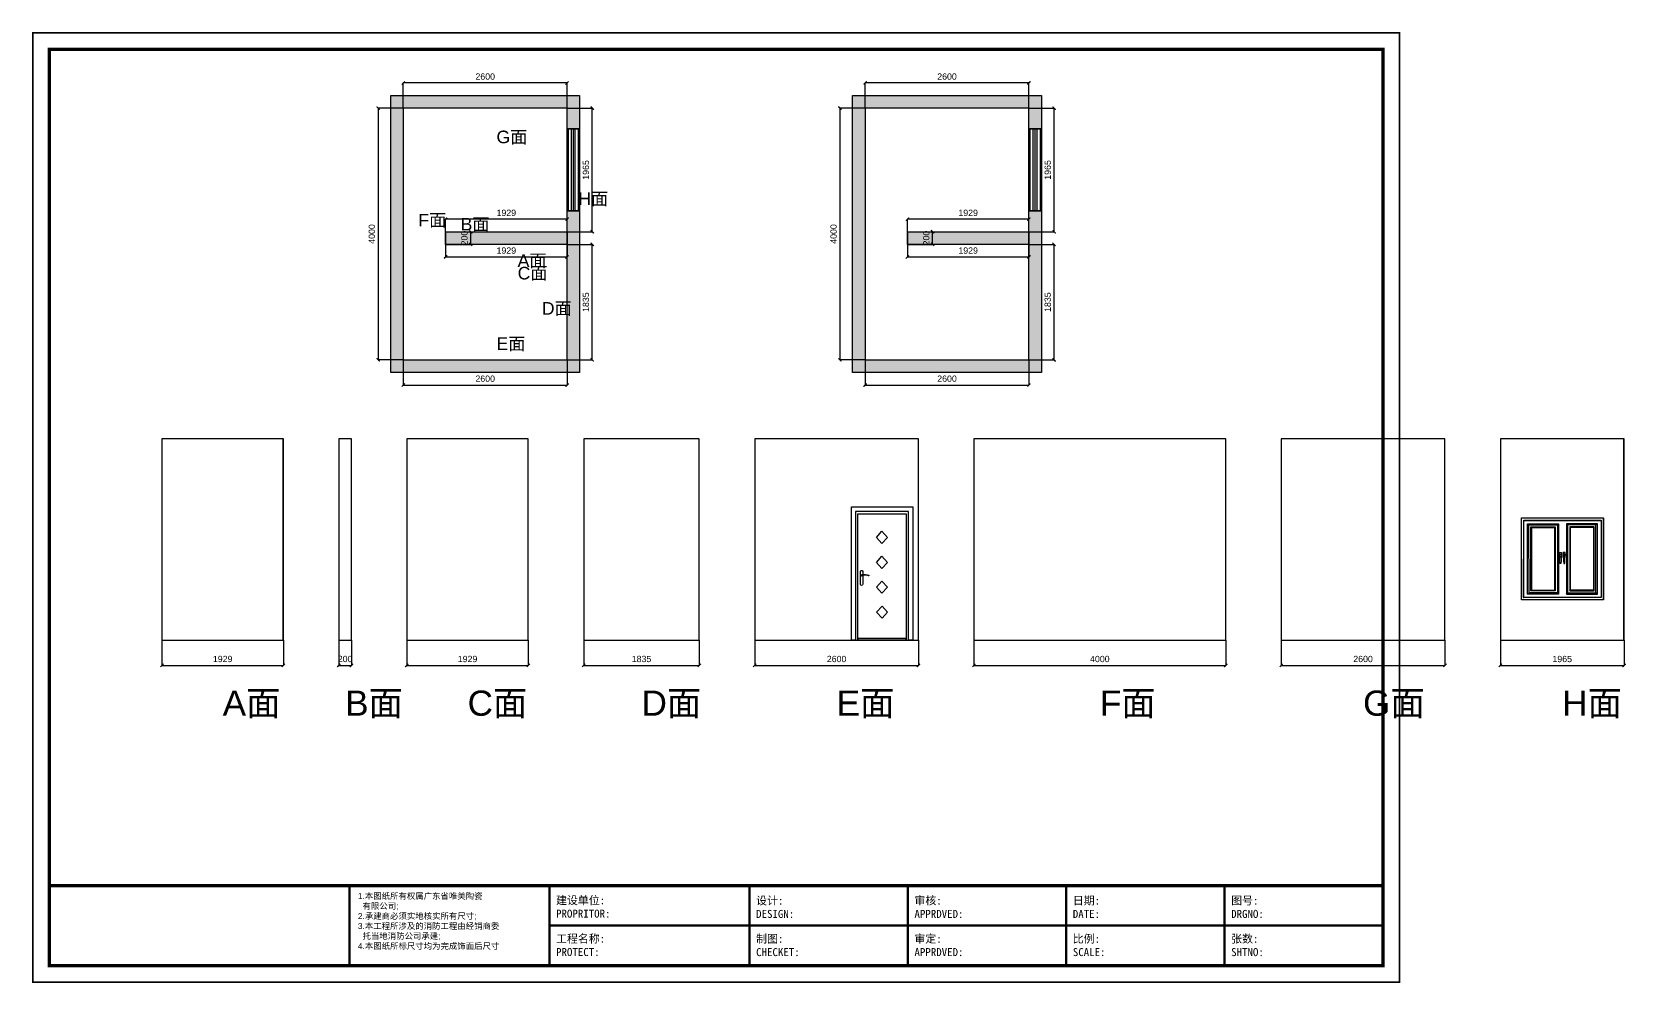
# Model space of a CAD drawing. Header units: inches. Extents: x -9450 to 207408, y -100115 to 6682.
# Drawn here: x -7408 to 9852, y -100115 to -89811 of the extents above; entities that cross this region are included whole.
import ezdxf

# ---------------------------------------------------------------- set-up
doc = ezdxf.new("R2010")
doc.units = ezdxf.units.IN
doc.header["$MEASUREMENT"] = 0
for name, color, linetype in [('A.     05 建筑窗', 5, 'Continuous'), ('hole', 5, 'Continuous'), ('tag', 1, 'Continuous'), ('字体及标识', 7, 'Continuous')]:
    doc.layers.add(name, color=color, linetype=linetype)
doc.layers.add('图纸外框', color=7, linetype='Continuous', lineweight=80)
doc.styles.get("Standard").update_dxf_attribs({"font": 'arial.ttf'})
doc.dimstyles.new('DimStyle', dxfattribs={"dimtxt": 100, "dimasz": 50, "dimexe": 0.18, "dimexo": 0.0625, "dimgap": 50, "dimtad": 1, "dimdec": 0, "dimzin": 0, "dimdsep": 46, "dimtxsty": 'Standard', "dimblk": 'ARCHTICK', "dimcen": 0.09, "dimadec": 0, "dimazin": 0, "dimtfac": 1, "dimtdec": 4, "dimtofl": 0, "dimtmove": 0, "dimatfit": 3, "dimfxl": 1, "dimtolj": 1, "dimtzin": 0, "dimarcsym": 0})

# ---------------------------------------------------------------- blocks, each defined once
blk = doc.blocks.new('图框658')
at = {"color": 0}
for p, q in [((-3849, -8782), (-3849, -9622)), ((-1749, -8782), (-1749, -9622)), ((350, -8782), (350, -9622)), ((2012, -8782), (2012, -9622)), ((3674, -8782), (3674, -9622)), ((5336, -8782), (5336, -9622)), ((-1749, -9202), (6998, -9202))]:
    blk.add_line(p, q, dxfattribs=at)
for points in [[(-7173, 175, 17.5, 17.5, 0), (-7173, -9797, 17.5, 17.5, 0), (7173, -9797, 17.5, 17.5, 0), (7173, 175, 17.5, 17.5, 0)], [(-6998, 0, 35, 35, 0), (-6998, -9622, 35, 35, 0), (6998, -9622, 35, 35, 0), (6998, 0, 35, 35, 0)]]:
    blk.add_lwpolyline(points, format="xyseb", close=True, dxfattribs=at)
blk.add_lwpolyline([(-6998, -8782, 35, 35, 0), (6998, -8782, 35, 35, 0)], format="xyseb", dxfattribs=at)
at = {"color": 0, "char_height": 84, "width": 3278.69, "attachment_point": 1}
for s, insert in [('\\fsimsun|b0|i0|c134|p2;\\H1x;建设单位:\\PPROPRITOR:', (-1680, -8894)), ('\\fsimsun|b0|i0|c134|p2;设计:  \\PDESIGN:', (420, -8897)), ('{\\fSimSun|b0|i0|c134|p2;审核:\\PAPPRDVED:}', (2082, -8897)), ('\\fsimsun|b0|i0|c134|p2;日期: \\PDATE:', (3744, -8897)), ('\\fsimsun|b0|i0|c134|p2;图号:  \\PDRGNO:', (5406, -8897)), ('\\fsimsun|b0|i0|c134|p2;工程名称:\\PPROTECT:', (-1680, -9297)), ('\\fsimsun|b0|i0|c134|p2;制图:  \\PCHECKET:', (420, -9298)), ('{\\fSimSun|b0|i0|c134|p2;审定:\\PAPPRDVED:}', (2082, -9298)), ('{\\fSimSun|b0|i0|c134|p2;比例:\\PSCALE:}', (3744, -9298)), ('{\\fSimSun|b0|i0|c134|p2;张数:\\PSHTNO:}', (5406, -9298))]:
    blk.add_mtext(s, dxfattribs=dict(at, insert=insert))
at = {"layer": '字体及标识', "color": 255, "insert": (-3760, -8860), "char_height": 63, "width": 2000, "attachment_point": 1}
blk.add_mtext('1.本图纸所有权属广东省唯美陶瓷^J  有限公司;^J2.承建商必须实地核实所有尺寸;^J3.本工程所涉及的消防工程由经销商委^J  托当地消防公司承建;^J4.本图纸所标尺寸均为完成饰面后尺寸', dxfattribs=at)
blk = doc.blocks.new('单图框')
at = {"layer": '图纸外框', "color": 7, "xscale": 0.10314960629921, "yscale": 0.10314960629921, "zscale": 0.03937007874016}
blk.add_blockref('图框658', (0, 0), dxfattribs=at)
blk = doc.blocks.new('_ArchTick')
at = {"color": 0, "linetype": 'ByBlock'}
blk.add_lwpolyline([(-0.5, -0.5, 0.4, 0.4, 0), (0.5, 0.5, 0.4, 0.4, 0)], format="xyseb", dxfattribs=at)
blk = doc.blocks.new('*D378')
at = {"color": 0, "linetype": 'ByBlock', "lineweight": -2}
for p, q in [((1300.0625, 2000), (1700.18, 2000)), ((1700, 35.1516), (1700, 2000)), ((1300.0625, 35.1516), (1700.18, 35.1516))]:
    blk.add_line(p, q, dxfattribs=at)
at = {"layer": 'Defpoints'}
for p in [(1300, 2000), (1700, 2000), (1300, 35.1516)]:
    blk.add_point(p, dxfattribs=at)
at = {"color": 0, "lineweight": -2, "xscale": 50, "yscale": 50, "zscale": 50}
for p, rotation in [((1700, 2000), 90), ((1700, 35.1516), 270)]:
    blk.add_blockref('_ArchTick', p, dxfattribs=dict(at, rotation=rotation))
at = {"color": 0, "insert": (1650, 1017.5758), "char_height": 100, "attachment_point": 8, "rotation": 90}
blk.add_mtext('1965', dxfattribs=at)
blk = doc.blocks.new('*D379')
at = {"color": 0, "linetype": 'ByBlock', "lineweight": -2}
for p, q in [((-1300, 2000.0625), (-1300, 2400.18)), ((1300, 2400), (-1300, 2400)), ((1300, 2000.0625), (1300, 2400.18))]:
    blk.add_line(p, q, dxfattribs=at)
at = {"layer": 'Defpoints'}
for p in [(-1300, 2400), (-1300, 2000), (1300, 2000)]:
    blk.add_point(p, dxfattribs=at)
at = {"color": 0, "lineweight": -2, "xscale": 50, "yscale": 50, "zscale": 50, "rotation": 180}
blk.add_blockref('_ArchTick', (-1300, 2400), dxfattribs=at)
at = {"color": 0, "lineweight": -2, "xscale": 50, "yscale": 50, "zscale": 50}
blk.add_blockref('_ArchTick', (1300, 2400), dxfattribs=at)
at = {"color": 0, "insert": (0, 2450), "char_height": 100, "attachment_point": 8}
blk.add_mtext('2600', dxfattribs=at)
blk = doc.blocks.new('*D380')
at = {"color": 0, "linetype": 'ByBlock', "lineweight": -2}
for p, q in [((-1300.0625, 2000), (-1700.18, 2000)), ((-1700, 2000), (-1700, -2000)), ((-1300.0625, -2000), (-1700.18, -2000))]:
    blk.add_line(p, q, dxfattribs=at)
at = {"layer": 'Defpoints'}
for p in [(-1300, 2000), (-1700, -2000), (-1300, -2000)]:
    blk.add_point(p, dxfattribs=at)
at = {"color": 0, "lineweight": -2, "xscale": 50, "yscale": 50, "zscale": 50}
for p, rotation in [((-1700, 2000), 90), ((-1700, -2000), 270)]:
    blk.add_blockref('_ArchTick', p, dxfattribs=dict(at, rotation=rotation))
at = {"color": 0, "insert": (-1750, 0), "char_height": 100, "attachment_point": 8, "rotation": 90}
blk.add_mtext('4000', dxfattribs=at)
blk = doc.blocks.new('*D381')
at = {"color": 0, "linetype": 'ByBlock', "lineweight": -2}
for p, q in [((-1300, -2000.0625), (-1300, -2400.18)), ((1300, -2000.0625), (1300, -2400.18)), ((-1300, -2400), (1300, -2400))]:
    blk.add_line(p, q, dxfattribs=at)
at = {"layer": 'Defpoints'}
for p in [(-1300, -2000), (1300, -2000), (1300, -2400)]:
    blk.add_point(p, dxfattribs=at)
at = {"color": 0, "lineweight": -2, "xscale": 50, "yscale": 50, "zscale": 50, "rotation": 180}
blk.add_blockref('_ArchTick', (-1300, -2400), dxfattribs=at)
at = {"color": 0, "lineweight": -2, "xscale": 50, "yscale": 50, "zscale": 50}
blk.add_blockref('_ArchTick', (1300, -2400), dxfattribs=at)
at = {"color": 0, "insert": (0, -2350), "char_height": 100, "attachment_point": 8}
blk.add_mtext('2600', dxfattribs=at)
blk = doc.blocks.new('*D382')
at = {"color": 0, "linetype": 'ByBlock', "lineweight": -2}
for p, q in [((1300.0625, -164.8484), (1700.18, -164.8484)), ((1700, -2000), (1700, -164.8484)), ((1300.0625, -2000), (1700.18, -2000))]:
    blk.add_line(p, q, dxfattribs=at)
at = {"layer": 'Defpoints'}
for p in [(1300, -164.8484), (1700, -164.8484), (1300, -2000)]:
    blk.add_point(p, dxfattribs=at)
at = {"color": 0, "lineweight": -2, "xscale": 50, "yscale": 50, "zscale": 50}
for p, rotation in [((1700, -164.8484), 90), ((1700, -2000), 270)]:
    blk.add_blockref('_ArchTick', p, dxfattribs=dict(at, rotation=rotation))
at = {"color": 0, "insert": (1650, -1082.4242), "char_height": 100, "attachment_point": 8, "rotation": 90}
blk.add_mtext('1835', dxfattribs=at)
blk = doc.blocks.new('*D383')
at = {"color": 0, "linetype": 'ByBlock', "lineweight": -2}
for p, q in [((-628.9336, -164.7859), (-628.9336, 235.3316)), ((1300, 235.1516), (-628.9336, 235.1516)), ((1300, -164.7859), (1300, 235.3316))]:
    blk.add_line(p, q, dxfattribs=at)
at = {"layer": 'Defpoints'}
for p in [(-628.9336, 235.1516), (-628.9336, -164.8484), (1300, -164.8484)]:
    blk.add_point(p, dxfattribs=at)
at = {"color": 0, "lineweight": -2, "xscale": 50, "yscale": 50, "zscale": 50, "rotation": 180}
blk.add_blockref('_ArchTick', (-628.9336, 235.1516), dxfattribs=at)
at = {"color": 0, "lineweight": -2, "xscale": 50, "yscale": 50, "zscale": 50}
blk.add_blockref('_ArchTick', (1300, 235.1516), dxfattribs=at)
at = {"color": 0, "insert": (335.5332, 285.1516), "char_height": 100, "attachment_point": 8}
blk.add_mtext('1929', dxfattribs=at)
blk = doc.blocks.new('*D384')
at = {"color": 0, "linetype": 'ByBlock', "lineweight": -2}
for p, q in [((-628.8711, 35.1516), (-228.7536, 35.1516)), ((-228.9336, -164.8484), (-228.9336, 35.1516)), ((-628.8711, -164.8484), (-228.7536, -164.8484))]:
    blk.add_line(p, q, dxfattribs=at)
at = {"layer": 'Defpoints'}
for p in [(-628.9336, 35.1516), (-228.9336, 35.1516), (-628.9336, -164.8484)]:
    blk.add_point(p, dxfattribs=at)
at = {"color": 0, "lineweight": -2, "xscale": 50, "yscale": 50, "zscale": 50}
for p, rotation in [((-228.9336, 35.1516), 90), ((-228.9336, -164.8484), 270)]:
    blk.add_blockref('_ArchTick', p, dxfattribs=dict(at, rotation=rotation))
at = {"color": 0, "insert": (-278.9336, -64.8484), "char_height": 100, "attachment_point": 8, "rotation": 90}
blk.add_mtext('200', dxfattribs=at)
blk = doc.blocks.new('*D385')
at = {"color": 0, "linetype": 'ByBlock', "lineweight": -2}
for p, q in [((-628.9336, 35.0891), (-628.9336, -365.0284)), ((1300, 35.0891), (1300, -365.0284)), ((-628.9336, -364.8484), (1300, -364.8484))]:
    blk.add_line(p, q, dxfattribs=at)
at = {"layer": 'Defpoints'}
for p in [(-628.9336, 35.1516), (1300, 35.1516), (1300, -364.8484)]:
    blk.add_point(p, dxfattribs=at)
at = {"color": 0, "lineweight": -2, "xscale": 50, "yscale": 50, "zscale": 50, "rotation": 180}
blk.add_blockref('_ArchTick', (-628.9336, -364.8484), dxfattribs=at)
at = {"color": 0, "lineweight": -2, "xscale": 50, "yscale": 50, "zscale": 50}
blk.add_blockref('_ArchTick', (1300, -364.8484), dxfattribs=at)
at = {"color": 0, "insert": (335.5332, -314.8484), "char_height": 100, "attachment_point": 8}
blk.add_mtext('1929', dxfattribs=at)
blk = doc.blocks.new('窗户')
at = {"color": 5}
for p, q in [((-600, 28), (600, 28)), ((-600, -28), (600, -28))]:
    blk.add_line(p, q, dxfattribs=at)
blk.add_lwpolyline([(-600, 72), (600, 72), (600, -72), (-600, -72)], close=True, dxfattribs=at)
at = {"layer": 'A.     05 建筑窗'}
blk.add_line((-600, 0), (600, 0), dxfattribs=at)
blk = doc.blocks.new('房间6墙面方向标识')
at = {"layer": 'tag', "char_height": 200, "attachment_point": 1}
for s, insert in [('G面', (179, 1642)), ('H面', (1479, 660)), ('F面', (-1061, 320)), ('B面', (-390, 256)), ('A面', (515, -322)), ('C面', (515, -522)), ('D面', (900, -1082)), ('E面', (179, -1642))]:
    blk.add_mtext(s, dxfattribs=dict(at, insert=insert))
blk = doc.blocks.new('*D390')
at = {"color": 0, "linetype": 'ByBlock', "lineweight": -2}
for p, q in [((0, -0.0625), (0, -400.18)), ((1928.9336, -0.0625), (1928.9336, -400.18)), ((0, -400), (1928.9336, -400))]:
    blk.add_line(p, q, dxfattribs=at)
at = {"layer": 'Defpoints'}
for p in [(0, 0), (1928.9336, 0), (1928.9336, -400)]:
    blk.add_point(p, dxfattribs=at)
at = {"color": 0, "lineweight": -2, "xscale": 50, "yscale": 50, "zscale": 50, "rotation": 180}
blk.add_blockref('_ArchTick', (0, -400), dxfattribs=at)
at = {"color": 0, "lineweight": -2, "xscale": 50, "yscale": 50, "zscale": 50}
blk.add_blockref('_ArchTick', (1928.9336, -400), dxfattribs=at)
at = {"color": 0, "insert": (964.4668, -350), "char_height": 100, "attachment_point": 8}
blk.add_mtext('1929', dxfattribs=at)
blk = doc.blocks.new('房间6墙面整体铺贴方案7')
blk.add_lwpolyline([(0, -3200), (1927, -3200), (1927, 0), (0, 0)], close=True)
blk = doc.blocks.new('*D393')
at = {"color": 0, "linetype": 'ByBlock', "lineweight": -2}
for p, q in [((0, -0.0625), (0, -400.18)), ((200, -0.0625), (200, -400.18)), ((0, -400), (200, -400))]:
    blk.add_line(p, q, dxfattribs=at)
at = {"layer": 'Defpoints'}
for p in [(0, 0), (200, 0), (200, -400)]:
    blk.add_point(p, dxfattribs=at)
at = {"color": 0, "lineweight": -2, "xscale": 50, "yscale": 50, "zscale": 50, "rotation": 180}
blk.add_blockref('_ArchTick', (0, -400), dxfattribs=at)
at = {"color": 0, "lineweight": -2, "xscale": 50, "yscale": 50, "zscale": 50}
blk.add_blockref('_ArchTick', (200, -400), dxfattribs=at)
at = {"color": 0, "insert": (100, -350), "char_height": 100, "attachment_point": 8}
blk.add_mtext('200', dxfattribs=at)
blk = doc.blocks.new('房间6墙面整体铺贴方案6')
blk.add_lwpolyline([(0, -3200), (200, -3200), (200, 0), (0, 0)], close=True)
blk = doc.blocks.new('*D396')
at = {"color": 0, "linetype": 'ByBlock', "lineweight": -2}
for p, q in [((0, -0.0625), (0, -400.18)), ((1928.9336, -0.0625), (1928.9336, -400.18)), ((0, -400), (1928.9336, -400))]:
    blk.add_line(p, q, dxfattribs=at)
at = {"layer": 'Defpoints'}
for p in [(0, 0), (1928.9336, 0), (1928.9336, -400)]:
    blk.add_point(p, dxfattribs=at)
at = {"color": 0, "lineweight": -2, "xscale": 50, "yscale": 50, "zscale": 50, "rotation": 180}
blk.add_blockref('_ArchTick', (0, -400), dxfattribs=at)
at = {"color": 0, "lineweight": -2, "xscale": 50, "yscale": 50, "zscale": 50}
blk.add_blockref('_ArchTick', (1928.9336, -400), dxfattribs=at)
at = {"color": 0, "insert": (964.4668, -350), "char_height": 100, "attachment_point": 8}
blk.add_mtext('1929', dxfattribs=at)
blk = doc.blocks.new('房间6墙面整体铺贴方案5')
blk.add_lwpolyline([(0, -3200), (1927, -3200), (1927, 0), (0, 0)], close=True)
blk = doc.blocks.new('*D399')
at = {"color": 0, "linetype": 'ByBlock', "lineweight": -2}
for p, q in [((0, -0.0625), (0, -400.18)), ((1835.1516, -0.0625), (1835.1516, -400.18)), ((0, -400), (1835.1516, -400))]:
    blk.add_line(p, q, dxfattribs=at)
at = {"layer": 'Defpoints'}
for p in [(0, 0), (1835.1516, 0), (1835.1516, -400)]:
    blk.add_point(p, dxfattribs=at)
at = {"color": 0, "lineweight": -2, "xscale": 50, "yscale": 50, "zscale": 50, "rotation": 180}
blk.add_blockref('_ArchTick', (0, -400), dxfattribs=at)
at = {"color": 0, "lineweight": -2, "xscale": 50, "yscale": 50, "zscale": 50}
blk.add_blockref('_ArchTick', (1835.1516, -400), dxfattribs=at)
at = {"color": 0, "insert": (917.5758, -350), "char_height": 100, "attachment_point": 8}
blk.add_mtext('1835', dxfattribs=at)
blk = doc.blocks.new('房间6墙面整体铺贴方案4')
blk.add_lwpolyline([(0, -3200), (1835, -3200), (1835, 0), (0, 0)], close=True)
blk = doc.blocks.new('*D402')
at = {"color": 0, "linetype": 'ByBlock', "lineweight": -2}
for p, q in [((0, -0.0625), (0, -400.18)), ((2600, -0.0625), (2600, -400.18)), ((0, -400), (2600, -400))]:
    blk.add_line(p, q, dxfattribs=at)
at = {"layer": 'Defpoints'}
for p in [(0, 0), (2600, 0), (2600, -400)]:
    blk.add_point(p, dxfattribs=at)
at = {"color": 0, "lineweight": -2, "xscale": 50, "yscale": 50, "zscale": 50, "rotation": 180}
blk.add_blockref('_ArchTick', (0, -400), dxfattribs=at)
at = {"color": 0, "lineweight": -2, "xscale": 50, "yscale": 50, "zscale": 50}
blk.add_blockref('_ArchTick', (2600, -400), dxfattribs=at)
at = {"color": 0, "insert": (1300, -350), "char_height": 100, "attachment_point": 8}
blk.add_mtext('2600', dxfattribs=at)
blk = doc.blocks.new('门前视')
at = {"linetype": 'ByBlock'}
for p, q in [((-1.243, 4.917), (1.243, 4.917)), ((-1.243, 0), (-1.243, 4.917)), ((1.076, 4.75), (-1.077, 4.75)), ((-1.077, 4.75), (-1.077, 0)), ((1.076, 0), (1.076, 4.75)), ((1.243, 4.917), (1.243, 0)), ((-0.987, 0), (-0.987, 4.66)), ((-0.987, 4.66), (0.983, 4.66)), ((-0.979, 0.067), (-0.979, 4.654)), ((-0.977, 4.654), (0.976, 4.654)), ((0.976, 4.654), (0.976, 0.067)), ((0.983, 4.66), (0.983, 0)), ((-0.227, 3.79), (-0.003, 4.014)), ((-0.227, 3.79), (-0.003, 3.567)), ((-0.003, 4.014), (0.22, 3.79)), ((-0.003, 3.567), (0.22, 3.79)), ((-0.227, 2.87), (-0.003, 3.094)), ((-0.003, 3.094), (0.22, 2.87)), ((-0.873, 2.54), (-0.853, 2.567)), ((-0.873, 2.057), (-0.873, 2.54)), ((-0.853, 2.567), (-0.837, 2.574)), ((-0.853, 2.39), (-0.84, 2.41)), ((-0.847, 2.374), (-0.853, 2.39)), ((-0.827, 2.364), (-0.847, 2.374)), ((-0.84, 2.41), (-0.8, 2.417)), ((-0.837, 2.574), (-0.817, 2.574)), ((-0.813, 2.37), (-0.827, 2.364)), ((-0.817, 2.574), (-0.8, 2.567)), ((-0.773, 2.384), (-0.813, 2.37)), ((-0.8, 2.567), (-0.78, 2.537)), ((-0.8, 2.417), (-0.666, 2.42)), ((-0.78, 2.537), (-0.78, 2.06)), ((-0.713, 2.394), (-0.773, 2.384)), ((-0.653, 2.392), (-0.713, 2.394)), ((-0.666, 2.42), (-0.587, 2.41)), ((-0.593, 2.39), (-0.653, 2.392)), ((-0.567, 2.384), (-0.593, 2.39)), ((-0.587, 2.41), (-0.537, 2.397)), ((-0.55, 2.37), (-0.567, 2.384)), ((-0.54, 2.37), (-0.55, 2.37)), ((-0.533, 2.377), (-0.54, 2.37)), ((-0.537, 2.397), (-0.531, 2.389)), ((-0.531, 2.389), (-0.533, 2.377)), ((-0.227, 2.87), (-0.003, 2.647)), ((-0.003, 2.647), (0.22, 2.87)), ((-0.857, 2.03), (-0.873, 2.057)), ((-0.837, 2.02), (-0.857, 2.03)), ((-0.807, 2.027), (-0.837, 2.02)), ((-0.787, 2.044), (-0.807, 2.027)), ((-0.78, 2.06), (-0.787, 2.044)), ((-0.227, 1.954), (-0.003, 2.177)), ((-0.227, 1.954), (-0.003, 1.73)), ((-0.003, 2.177), (0.22, 1.954)), ((-0.003, 1.73), (0.22, 1.954)), ((-0.223, 1.034), (0, 1.257)), ((0, 1.257), (0.223, 1.034)), ((-0.223, 1.034), (0, 0.81)), ((0, 0.81), (0.223, 1.034)), ((-1.077, 0), (-1.243, 0)), ((-1.077, 0), (-0.987, 0)), ((-0.987, 0), (-0.979, 0.01)), ((-0.973, 0.067), (-0.979, 0.067)), ((-0.979, 0.067), (-0.979, 0.01)), ((-0.979, 0.01), (0.976, 0.01)), ((0.976, 0.067), (-0.973, 0.067)), ((0.976, 0.01), (0.976, 0.067)), ((0.983, 0), (0.976, 0.01)), ((0.983, 0), (1.076, 0)), ((1.243, 0), (1.076, 0))]:
    blk.add_line(p, q, dxfattribs=at)
blk = doc.blocks.new('房间6墙面整体铺贴方案3')
blk.add_lwpolyline([(0, -3200), (2600, -3200), (2600, 0), (0, 0)], close=True)
at = {"layer": 'hole', "xscale": 391.657766697495, "yscale": 430.948505186089}
blk.add_blockref('门前视', (2022, -3200), dxfattribs=at)
blk = doc.blocks.new('*D406')
at = {"color": 0, "linetype": 'ByBlock', "lineweight": -2}
for p, q in [((0, -0.0625), (0, -400.18)), ((4000, -0.0625), (4000, -400.18)), ((0, -400), (4000, -400))]:
    blk.add_line(p, q, dxfattribs=at)
at = {"layer": 'Defpoints'}
for p in [(0, 0), (4000, 0), (4000, -400)]:
    blk.add_point(p, dxfattribs=at)
at = {"color": 0, "lineweight": -2, "xscale": 50, "yscale": 50, "zscale": 50, "rotation": 180}
blk.add_blockref('_ArchTick', (0, -400), dxfattribs=at)
at = {"color": 0, "lineweight": -2, "xscale": 50, "yscale": 50, "zscale": 50}
blk.add_blockref('_ArchTick', (4000, -400), dxfattribs=at)
at = {"color": 0, "insert": (2000, -350), "char_height": 100, "attachment_point": 8}
blk.add_mtext('4000', dxfattribs=at)
blk = doc.blocks.new('房间6墙面整体铺贴方案2')
blk.add_lwpolyline([(0, -3200), (4000, -3200), (4000, 0), (0, 0)], close=True)
blk = doc.blocks.new('*D409')
at = {"color": 0, "linetype": 'ByBlock', "lineweight": -2}
for p, q in [((0, -0.0625), (0, -400.18)), ((2600, -0.0625), (2600, -400.18)), ((0, -400), (2600, -400))]:
    blk.add_line(p, q, dxfattribs=at)
at = {"layer": 'Defpoints'}
for p in [(0, 0), (2600, 0), (2600, -400)]:
    blk.add_point(p, dxfattribs=at)
at = {"color": 0, "lineweight": -2, "xscale": 50, "yscale": 50, "zscale": 50, "rotation": 180}
blk.add_blockref('_ArchTick', (0, -400), dxfattribs=at)
at = {"color": 0, "lineweight": -2, "xscale": 50, "yscale": 50, "zscale": 50}
blk.add_blockref('_ArchTick', (2600, -400), dxfattribs=at)
at = {"color": 0, "insert": (1300, -350), "char_height": 100, "attachment_point": 8}
blk.add_mtext('2600', dxfattribs=at)
blk = doc.blocks.new('房间6墙面整体铺贴方案1')
blk.add_lwpolyline([(0, -3200), (2600, -3200), (2600, 0), (0, 0)], close=True)
blk = doc.blocks.new('*D412')
at = {"color": 0, "linetype": 'ByBlock', "lineweight": -2}
for p, q in [((0, -0.0625), (0, -400.18)), ((1964.8484, -0.0625), (1964.8484, -400.18)), ((0, -400), (1964.8484, -400))]:
    blk.add_line(p, q, dxfattribs=at)
at = {"layer": 'Defpoints'}
for p in [(0, 0), (1964.8484, 0), (1964.8484, -400)]:
    blk.add_point(p, dxfattribs=at)
at = {"color": 0, "lineweight": -2, "xscale": 50, "yscale": 50, "zscale": 50, "rotation": 180}
blk.add_blockref('_ArchTick', (0, -400), dxfattribs=at)
at = {"color": 0, "lineweight": -2, "xscale": 50, "yscale": 50, "zscale": 50}
blk.add_blockref('_ArchTick', (1964.8484, -400), dxfattribs=at)
at = {"color": 0, "insert": (982.4242, -350), "char_height": 100, "attachment_point": 8}
blk.add_mtext('1965', dxfattribs=at)
blk = doc.blocks.new('窗前视')
at = {"linetype": 'ByBlock'}
for p, q in [((-1.488, 3.097), (-1.482, 3.103)), ((-1.488, 0.013), (-1.488, 3.097)), ((-1.482, 3.103), (1.482, 3.103)), ((-1.482, 3.087), (-1.472, 3.1)), ((-1.482, 0.113), (-1.482, 3.087)), ((-1.472, 3.1), (1.472, 3.097)), ((-1.405, 0.093), (-1.402, 3.007)), ((-1.402, 3.007), (-1.395, 3.017)), ((-1.398, 3.003), (-1.392, 3.01)), ((-1.398, 0.097), (-1.398, 3.003)), ((-1.395, 3.017), (1.402, 3.017)), ((-1.392, 3.01), (-1.332, 3.01)), ((-1.332, 3.01), (1.398, 3.01)), ((1.398, 3.01), (1.405, 3.003)), ((1.402, 3.017), (1.408, 3.01)), ((1.405, 3.003), (1.402, 0.097)), ((1.408, 3.01), (1.408, 0.093)), ((1.472, 3.097), (1.482, 3.087)), ((1.482, 3.087), (1.481, 0.007)), ((1.482, 3.103), (1.488, 3.097)), ((1.488, 3.097), (1.485, 0.003)), ((-1.265, 0.22), (-1.262, 2.883)), ((-1.262, 2.883), (-0.142, 2.883)), ((-1.262, 2.883), (-1.212, 2.84)), ((-1.212, 2.84), (-0.178, 2.84)), ((-1.208, 0.263), (-1.212, 2.84)), ((-1.148, 0.343), (-1.145, 2.76)), ((-1.145, 2.76), (-0.258, 2.76)), ((-1.145, 2.76), (-1.125, 2.737)), ((-1.125, 2.737), (-0.282, 2.737)), ((-1.125, 2.737), (-1.125, 0.363)), ((-0.282, 2.737), (-0.282, 0.363)), ((-0.258, 2.76), (-0.262, 0.34)), ((-0.178, 2.84), (-0.182, 0.263)), ((-0.142, 2.883), (-0.178, 2.84)), ((-0.142, 2.883), (-0.142, 0.217)), ((1.268, 2.883), (0.148, 2.883)), ((0.148, 2.883), (0.148, 0.217)), ((0.148, 2.883), (0.185, 2.84)), ((1.218, 2.84), (0.185, 2.84)), ((0.185, 2.84), (0.188, 0.263)), ((1.152, 2.76), (0.265, 2.76)), ((0.265, 2.76), (0.268, 0.34)), ((1.132, 2.737), (0.288, 2.737)), ((0.288, 2.737), (0.288, 0.363)), ((1.152, 2.76), (1.132, 2.737)), ((1.132, 2.737), (1.132, 0.363)), ((1.155, 0.343), (1.152, 2.76)), ((1.215, 0.263), (1.218, 2.84)), ((1.268, 2.883), (1.218, 2.84)), ((1.272, 0.22), (1.268, 2.883)), ((-0.112, 1.797), (-0.108, 1.8)), ((-0.112, 1.61), (-0.112, 1.797)), ((-0.108, 1.8), (-0.038, 1.8)), ((-0.102, 1.727), (-0.092, 1.737)), ((-0.092, 1.737), (-0.055, 1.737)), ((-0.055, 1.737), (-0.042, 1.723)), ((-0.038, 1.8), (-0.032, 1.79)), ((-0.032, 1.79), (-0.032, 1.633)), ((0.032, 1.8), (0.025, 1.79)), ((0.025, 1.79), (0.025, 1.633)), ((0.102, 1.8), (0.032, 1.8)), ((0.048, 1.737), (0.035, 1.723)), ((0.085, 1.737), (0.048, 1.737)), ((0.095, 1.727), (0.085, 1.737)), ((0.105, 1.797), (0.102, 1.8)), ((0.105, 1.61), (0.105, 1.797)), ((-0.098, 1.603), (-0.112, 1.61)), ((-0.098, 1.61), (-0.112, 1.61)), ((-0.102, 1.727), (-0.098, 1.61)), ((-0.092, 1.373), (-0.098, 1.603)), ((-0.055, 1.373), (-0.092, 1.373)), ((-0.048, 1.483), (-0.055, 1.387)), ((-0.055, 1.387), (-0.055, 1.373)), ((-0.042, 1.723), (-0.048, 1.643)), ((-0.048, 1.643), (-0.048, 1.61)), ((-0.035, 1.61), (-0.048, 1.6)), ((-0.048, 1.61), (-0.035, 1.61)), ((-0.048, 1.6), (-0.048, 1.483)), ((-0.032, 1.633), (-0.035, 1.61)), ((0.025, 1.633), (0.028, 1.61)), ((0.028, 1.61), (0.042, 1.6)), ((0.042, 1.61), (0.028, 1.61)), ((0.035, 1.723), (0.042, 1.643)), ((0.042, 1.643), (0.042, 1.61)), ((0.042, 1.6), (0.042, 1.483)), ((0.042, 1.483), (0.048, 1.387)), ((0.048, 1.387), (0.048, 1.373)), ((0.048, 1.373), (0.085, 1.373)), ((0.085, 1.373), (0.092, 1.603)), ((0.095, 1.727), (0.092, 1.61)), ((0.092, 1.603), (0.105, 1.61)), ((0.092, 1.61), (0.105, 1.61)), ((-1.485, 0), (-1.488, 0.013)), ((-1.479, 0.019), (-1.482, 0.113)), ((-1.472, 0.007), (-1.479, 0.019)), ((1.472, 0.007), (-1.472, 0.007)), ((-1.395, 0.083), (-1.405, 0.093)), ((-1.392, 0.09), (-1.398, 0.097)), ((1.402, 0.087), (-1.395, 0.083)), ((1.395, 0.09), (-1.392, 0.09)), ((-1.265, 0.22), (-1.208, 0.263)), ((-0.142, 0.217), (-1.265, 0.22)), ((-0.182, 0.263), (-1.208, 0.263)), ((-1.148, 0.343), (-1.125, 0.363)), ((-0.262, 0.34), (-1.148, 0.343)), ((-1.125, 0.363), (-0.282, 0.363)), ((-0.262, 0.34), (-0.282, 0.363)), ((-0.142, 0.217), (-0.182, 0.263)), ((0.148, 0.217), (0.188, 0.263)), ((0.148, 0.217), (1.272, 0.22)), ((0.188, 0.263), (1.215, 0.263)), ((0.268, 0.34), (0.288, 0.363)), ((0.268, 0.34), (1.155, 0.343)), ((1.132, 0.363), (0.288, 0.363)), ((1.155, 0.343), (1.132, 0.363)), ((1.272, 0.22), (1.215, 0.263)), ((1.402, 0.097), (1.395, 0.09)), ((1.408, 0.093), (1.402, 0.087)), ((1.481, 0.007), (1.472, 0.007)), ((1.485, 0.003), (1.475, 0)), ((1.475, 0), (-1.485, 0))]:
    blk.add_line(p, q, dxfattribs=at)
blk = doc.blocks.new('房间6墙面整体铺贴方案0')
blk.add_lwpolyline([(0, -3200), (1962, -3200), (1962, 0), (0, 0)], close=True)
at = {"layer": 'hole', "xscale": 437.851949012881, "yscale": 419.871298295363}
blk.add_blockref('窗前视', (985, -2560), dxfattribs=at)
blk = doc.blocks.new('房间6墙轮廓20170103101246868')
h = blk.add_hatch(color=9)
h.paths.add_polyline_path([(1300, 35.2), (1300, 2000), (-1300, 2000), (-1300, -2000), (1300, -2000), (1300, -164.8), (-628.9, -164.8), (-628.9, 35.2)])
h.paths.add_polyline_path([(1500, -64.8), (1500, -2200), (-1500, -2200), (-1500, 2200), (1500, 2200)])
h.paths.add_polyline_path([(1500, 1671.3), (1300, 1671.3), (1300, 369.4), (1500, 369.4)])
for p, q in [((-1500, -2200), (-1500, 2200)), ((-1500, 2200), (1500, 2200)), ((1500, 2200), (1500, -64.8)), ((1300, 2000), (-1300, 2000)), ((-1300, 2000), (-1300, -2000)), ((1300, 35.2), (1300, 2000)), ((-628.9, -164.8), (-628.9, 35.2)), ((-628.9, 35.2), (1300, 35.2)), ((1300, -164.8), (-628.9, -164.8)), ((1300, -2000), (1300, -164.8)), ((1500, -64.8), (1500, -2200)), ((-1300, -2000), (1300, -2000)), ((1500, -2200), (-1500, -2200))]:
    blk.add_line(p, q)
at = {"layer": 'hole'}
for p, q in [((1500, 1671.3), (1300, 1671.3)), ((1300, 1671.3), (1300, 369.4)), ((1500, 1671.3), (1300, 1671.3)), ((1300, 1671.3), (1300, 369.4)), ((1500, 369.4), (1500, 1671.3)), ((1500, 369.4), (1500, 1671.3)), ((1300, 369.4), (1500, 369.4)), ((1300, 369.4), (1500, 369.4))]:
    blk.add_line(p, q, dxfattribs=at)
at = {"layer": 'hole', "xscale": 1.08497952845047, "yscale": 1.08497952845047, "zscale": 1.08497952845047, "rotation": 90}
blk.add_blockref('窗户', (1400, 1020.3, -4496.7), dxfattribs=at)
for base, p1, p2, angle, picture, middle in [((-1300, 2400), (1300, 2000), (-1300, 2000), 180, '*D379', (0, 2400)), ((-1700, -2000), (-1300, 2000), (-1300, -2000), 270, '*D380', (-1700, 0)), ((1700, 2000), (1300, 35.2), (1300, 2000), 90, '*D378', (1700, 1017.6)), ((-628.9, 235.2), (1300, -164.8), (-628.9, -164.8), 180, '*D383', (335.5, 235.2)), ((-228.9, 35.2), (-628.9, -164.8), (-628.9, 35.2), 90, '*D384', (-228.9, -64.8)), ((1700, -164.8), (1300, -2000), (1300, -164.8), 90, '*D382', (1700, -1082.4))]:
    dim = blk.add_linear_dim(base=base, p1=p1, p2=p2, angle=angle, dimstyle='DimStyle', override={"dimpost": '<>'})
    dim.commit()
    dim.dimension.update_dxf_attribs({"geometry": picture, "text_midpoint": middle})
for base, p1, p2, picture, middle in [((1300, -364.8), (-628.9, 35.2), (1300, 35.2), '*D385', (335.5, -364.8)), ((1300, -2400), (-1300, -2000), (1300, -2000), '*D381', (0, -2400))]:
    dim = blk.add_linear_dim(base=base, p1=p1, p2=p2, dimstyle='DimStyle', override={"dimpost": '<>'})
    dim.commit()
    dim.dimension.update_dxf_attribs({"geometry": picture, "text_midpoint": middle})
blk = doc.blocks.new('房间6墙面7铺贴')
blk.add_lwpolyline([(0, 0), (1928.9336, 0), (1928.9336, 3200), (0, 3200)], close=True)
blk.add_blockref('房间6墙面整体铺贴方案7', (0, 3200, -1))
at = {"layer": 'tag', "insert": (964.4668, -800), "char_height": 400, "attachment_point": 1}
blk.add_mtext('A面', dxfattribs=at)
dim = blk.add_linear_dim(base=(1928.9336, -400), p1=(0, 0), p2=(1928.9336, 0), dimstyle='DimStyle', override={"dimpost": '<>'})
dim.commit()
dim.dimension.update_dxf_attribs({"geometry": '*D390', "text_midpoint": (964.4668, -400)})
blk = doc.blocks.new('房间6墙面6铺贴')
blk.add_lwpolyline([(0, 0), (200, 0), (200, 3200), (0, 3200)], close=True)
blk.add_blockref('房间6墙面整体铺贴方案6', (0, 3200, -1))
at = {"layer": 'tag', "insert": (100, -800), "char_height": 400, "attachment_point": 1}
blk.add_mtext('B面', dxfattribs=at)
dim = blk.add_linear_dim(base=(200, -400), p1=(0, 0), p2=(200, 0), dimstyle='DimStyle', override={"dimpost": '<>'})
dim.commit()
dim.dimension.update_dxf_attribs({"geometry": '*D393', "text_midpoint": (100, -400)})
blk = doc.blocks.new('房间6墙面5铺贴')
blk.add_lwpolyline([(0, 0), (1928.9336, 0), (1928.9336, 3200), (0, 3200)], close=True)
blk.add_blockref('房间6墙面整体铺贴方案5', (0, 3200, -1))
at = {"layer": 'tag', "insert": (964.4668, -800), "char_height": 400, "attachment_point": 1}
blk.add_mtext('C面', dxfattribs=at)
dim = blk.add_linear_dim(base=(1928.9336, -400), p1=(0, 0), p2=(1928.9336, 0), dimstyle='DimStyle', override={"dimpost": '<>'})
dim.commit()
dim.dimension.update_dxf_attribs({"geometry": '*D396', "text_midpoint": (964.4668, -400)})
blk = doc.blocks.new('房间6墙面4铺贴')
blk.add_lwpolyline([(0, 0), (1835.1516, 0), (1835.1516, 3200), (0, 3200)], close=True)
blk.add_blockref('房间6墙面整体铺贴方案4', (0, 3200, -1))
at = {"layer": 'tag', "insert": (917.5758, -800), "char_height": 400, "attachment_point": 1}
blk.add_mtext('D面', dxfattribs=at)
dim = blk.add_linear_dim(base=(1835.1516, -400), p1=(0, 0), p2=(1835.1516, 0), dimstyle='DimStyle', override={"dimpost": '<>'})
dim.commit()
dim.dimension.update_dxf_attribs({"geometry": '*D399', "text_midpoint": (917.5758, -400)})
blk = doc.blocks.new('房间6墙面3铺贴')
blk.add_lwpolyline([(0, 0), (2600, 0), (2600, 3200), (0, 3200)], close=True)
blk.add_blockref('房间6墙面整体铺贴方案3', (0, 3200, -1))
at = {"layer": 'tag', "insert": (1300, -800), "char_height": 400, "attachment_point": 1}
blk.add_mtext('E面', dxfattribs=at)
dim = blk.add_linear_dim(base=(2600, -400), p1=(0, 0), p2=(2600, 0), dimstyle='DimStyle', override={"dimpost": '<>'})
dim.commit()
dim.dimension.update_dxf_attribs({"geometry": '*D402', "text_midpoint": (1300, -400)})
blk = doc.blocks.new('房间6墙面2铺贴')
blk.add_lwpolyline([(0, 0), (4000, 0), (4000, 3200), (0, 3200)], close=True)
blk.add_blockref('房间6墙面整体铺贴方案2', (0, 3200, -1))
at = {"layer": 'tag', "insert": (2000, -800), "char_height": 400, "attachment_point": 1}
blk.add_mtext('F面', dxfattribs=at)
dim = blk.add_linear_dim(base=(4000, -400), p1=(0, 0), p2=(4000, 0), dimstyle='DimStyle', override={"dimpost": '<>'})
dim.commit()
dim.dimension.update_dxf_attribs({"geometry": '*D406', "text_midpoint": (2000, -400)})
blk = doc.blocks.new('房间6墙面1铺贴')
blk.add_lwpolyline([(0, 0), (2600, 0), (2600, 3200), (0, 3200)], close=True)
blk.add_blockref('房间6墙面整体铺贴方案1', (0, 3200, -1))
at = {"layer": 'tag', "insert": (1300, -800), "char_height": 400, "attachment_point": 1}
blk.add_mtext('G面', dxfattribs=at)
dim = blk.add_linear_dim(base=(2600, -400), p1=(0, 0), p2=(2600, 0), dimstyle='DimStyle', override={"dimpost": '<>'})
dim.commit()
dim.dimension.update_dxf_attribs({"geometry": '*D409', "text_midpoint": (1300, -400)})
blk = doc.blocks.new('房间6墙面0铺贴')
blk.add_lwpolyline([(0, 0), (1964.8484, 0), (1964.8484, 3200), (0, 3200)], close=True)
blk.add_blockref('房间6墙面整体铺贴方案0', (0, 3200, -1))
at = {"layer": 'tag', "insert": (982.4242, -800), "char_height": 400, "attachment_point": 1}
blk.add_mtext('H面', dxfattribs=at)
dim = blk.add_linear_dim(base=(1964.8484, -400), p1=(0, 0), p2=(1964.8484, 0), dimstyle='DimStyle', override={"dimpost": '<>'})
dim.commit()
dim.dimension.update_dxf_attribs({"geometry": '*D412', "text_midpoint": (982.4242, -400)})

msp = doc.modelspace()

# ---------------------------------------------------------------- block references
for name, p, xscale, yscale, zscale in [('单图框', (0, -90000), 10, 10, 10), ('房间6墙轮廓20170103101246868', (-2500, -92000), 0.68181818181818, 0.68181818181818, 0.68181818181818), ('房间6墙轮廓20170103101246868', (2500, -92000), 0.68181818181818, 0.68181818181818, 0.68181818181818), ('房间6墙面方向标识', (-2500, -92000), 0.68181818181818, 0.68181818181818, 0.68181818181818), ('房间6墙面7铺贴', (-6000, -96400), 0.68181818181818, 0.68181818181818, 0.68181818181818), ('房间6墙面6铺贴', (-4084.8, -96400), 0.68181818181818, 0.68181818181818, 0.68181818181818), ('房间6墙面5铺贴', (-3348.5, -96400), 0.68181818181818, 0.68181818181818, 0.68181818181818), ('房间6墙面4铺贴', (-1433.3, -96400), 0.68181818181818, 0.68181818181818, 0.68181818181818), ('房间6墙面3铺贴', (418, -96400), 0.68181818181818, 0.68181818181818, 0.68181818181818), ('房间6墙面2铺贴', (2790.7, -96400), 0.68181818181818, 0.68181818181818, 0.68181818181818), ('房间6墙面1铺贴', (6118, -96400), 0.68181818181818, 0.68181818181818, 0.68181818181818), ('房间6墙面0铺贴', (8490.7, -96400), 0.68181818181818, 0.68181818181818, 0.68181818181818)]:
    msp.add_blockref(name, p, dxfattribs=dict(xscale=xscale, yscale=yscale, zscale=zscale))

doc.saveas('drawing.dxf')
